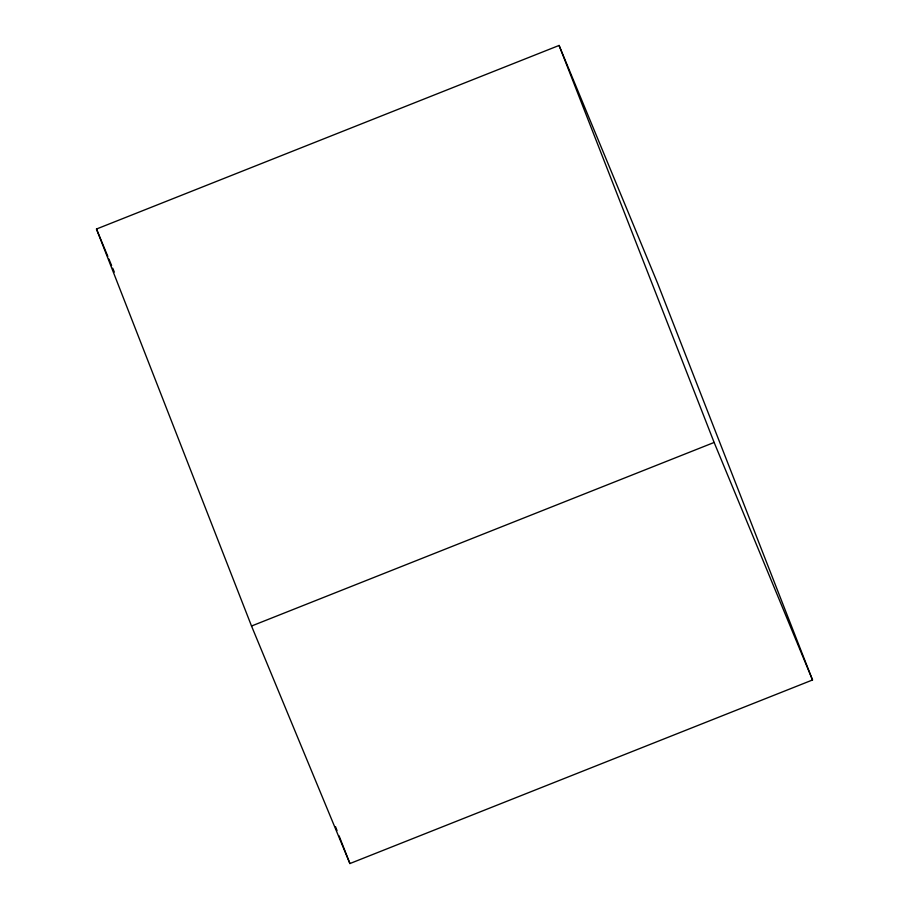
<?xml version="1.0" encoding="UTF-8"?>
<svg xmlns="http://www.w3.org/2000/svg" width="909" height="909" viewBox="0 0 909 909"><rect width="100%" height="100%" fill="white"/><g stroke="black" fill="none" stroke-linecap="round" stroke-linejoin="round"><path stroke-width="1.36" d="M96.479 229.023L559.092 45.45L657.48 282.972L812.521 679.977L349.908 863.55L251.52 626.028L96.479 229.023L107.83 256.429M251.52 626.028L714.133 442.456L812.521 679.977M108.91 259.042L111.614 265.564M112.693 268.178L114.318 272.086M559.092 45.45L714.133 442.456M335.489 826.622L337.034 830.576M339.091 835.848L349.908 863.55"/></g></svg>
